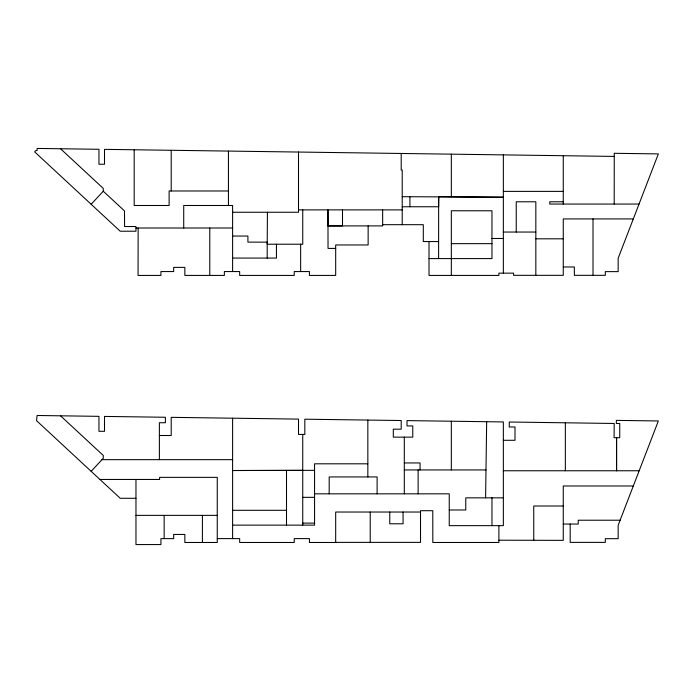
<?xml version="1.0" encoding="UTF-8"?>
<svg xmlns="http://www.w3.org/2000/svg" width="693" height="693" viewBox="0 0 693 693"><rect width="100%" height="100%" fill="white"/><g stroke="black" fill="none" stroke-linecap="round" stroke-linejoin="round"><path stroke-width="1.04" d="M438.608 258.593L438.652 196.691L503.352 197.219L402.217 196.691M138.15 228.006L138.054 275.424L160.932 275.424L160.932 271.561L173.674 271.561L173.674 267.385L184.849 267.385L184.849 275.424L224.367 275.424L224.367 271.561L239.665 271.561L239.665 275.424L294.239 275.424L294.239 271.561L309.433 271.561L309.433 275.424L335.681 275.424L335.681 244.967L368.139 244.967L368.139 225.901M267.437 212.249L267.195 244.213L302.737 244.213L302.737 209.884M438.738 196.691L438.652 206.757L402.217 206.757M485.602 497.843L486.659 421.708M614.206 204.054L614.249 153.3L658.35 153.907L618.156 258.255L618.156 271.63L605.318 271.63L605.318 275.329L574.35 275.329L574.35 266.978L563.27 266.978M91.164 204.27L103.266 191.225L103.266 188.383L60.534 148.752M91.164 471.327L103.266 458.29L103.266 455.44L60.534 415.809M314.561 470.348L232.605 470.521L302.737 470.348M335.681 248.423L328.032 248.423L327.954 209.884L327.988 225.927L342.498 225.901L342.498 209.884M228.439 190.982L169.118 190.982L169.118 205.492L134.191 205.492L134.191 149.775M503.352 191.381L563.27 191.381M563.27 201.784L549.774 201.784L549.774 204.054L639.033 204.054M298.51 209.884L402.217 209.884M232.605 212.249L298.51 212.249L298.51 152.044M633.307 218.927L563.27 218.927L563.27 275.329L513.617 275.329L513.617 273.146L498.899 273.146L498.899 275.424L429.01 275.424L429.01 241.562M382.657 224.688L423.302 224.688L423.302 241.562L438.608 241.562M327.988 225.901L382.657 225.901L382.657 209.884M135.967 228.006L232.605 228.006M503.352 232.042L535.836 232.042M232.605 236.053L247.912 236.053L247.912 242.134L267.212 242.134L267.195 258.073M491.969 238.487L503.352 238.487M535.836 238.816L563.27 238.816M451.334 243.65L491.969 243.65M232.605 258.073L276.446 258.073L276.446 244.213M429.01 258.593L491.969 258.593L491.969 210.776L451.334 210.776L451.334 275.424M159.381 435.507L171.206 435.507L171.206 417.342L298.51 419.109L298.51 434.424L304.825 434.424L304.825 419.196L401.204 420.53L401.204 429.175L393.303 429.175L393.303 437.144L412.777 437.144L412.777 425.935L407.016 425.935L407.016 420.608L503.352 421.942L503.352 525.649L449.246 525.649L449.246 493.832L314.561 493.832M503.352 440.289L515.003 440.289L515.003 426.992L509.26 426.992L509.26 422.02L614.206 423.475L614.085 437.707L619.741 437.716L619.741 423.475L616.337 423.475L616.337 420.382L658.35 420.963L618.156 525.311L618.156 538.686L605.318 538.686L605.318 542.385L570.183 542.385L570.183 524.047M101.992 459.658L232.605 459.658M404.305 462.95L420.053 462.95L420.053 469.941M367.844 463.808L314.561 463.808L314.561 525.129L232.605 525.129M404.305 469.941L485.992 469.941M503.352 470.764L639.171 470.764M99.922 479.452L159.607 479.452L159.607 477.364L217.256 477.364L217.256 542.48L184.849 542.48L184.849 534.442L173.674 534.442L173.674 538.617L160.932 538.617L160.932 544.568L135.967 544.568L135.967 479.452M633.307 485.984L563.27 485.984L563.27 540.358L498.899 540.202M302.737 497.34L314.561 497.34M503.352 497.843L465.765 497.843L465.765 509.979L449.246 509.979M135.967 498.284L120.218 498.284L36.521 420.651L37.119 415.488L98.952 416.346L98.952 431.297L104.504 431.297L104.504 416.424L165.393 417.264L165.393 422.73L159.381 422.73L159.381 459.658M563.27 506.011L533.749 506.011L533.749 540.358M232.605 510.299L286.504 510.299M420.521 512.032L335.681 512.032L335.681 542.48L309.433 542.48L309.433 538.617L294.239 538.617L294.239 542.48L239.665 542.48L239.665 538.617L217.256 538.617M135.967 515.367L217.256 515.367M620.122 520.218L578.222 520.218L578.222 524.047L563.27 524.047M302.737 523.102L314.561 523.102M335.681 542.385L420.521 542.385L420.521 510.706L432.787 510.706L432.822 542.48L498.899 542.48L498.899 525.649M614.206 156.419L104.504 149.359L104.504 164.241L98.952 164.241L98.952 149.29L37.119 148.432L37.119 150.52L35.897 150.52L34.65 151.854L120.218 231.219L135.967 231.219L135.967 226.533L124.575 226.533L124.489 210.915L103.266 191.225M593.017 218.927L593.017 275.329M565.358 422.799L565.358 470.764M563.27 155.743L563.27 204.054M535.836 275.329L535.836 201.784L516.242 201.784L516.242 232.042M503.352 154.886L503.352 273.146M491.969 497.843L491.969 525.649M451.334 154.167L451.334 196.691M451.334 421.223L451.334 469.941M418.122 469.941L418.122 493.832M409.918 196.691L409.918 206.757M404.305 437.144L404.305 493.832M403.066 512.032L403.066 523.787L389.761 523.787L389.761 512.032M402.217 224.688L402.217 170.088L401.204 170.088L401.204 153.465M377.113 493.832L377.113 476.94L329.192 476.94L329.192 493.832M370.227 512.032L370.227 542.385M367.844 420.062L367.844 476.94M302.737 434.424L302.737 525.129M300.649 244.213L300.649 271.561M286.504 470.348L286.504 525.129M232.605 271.561L232.605 205.492L183.723 205.492L183.723 228.006M232.605 418.191L232.605 538.617M228.439 151.074L228.439 205.492M209.78 228.006L209.78 275.424M202.408 515.367L202.408 542.48M171.206 150.286L171.206 190.982M164.154 515.367L164.154 538.617M616.579 437.716L616.571 470.764L616.579 437.716"/></g></svg>
